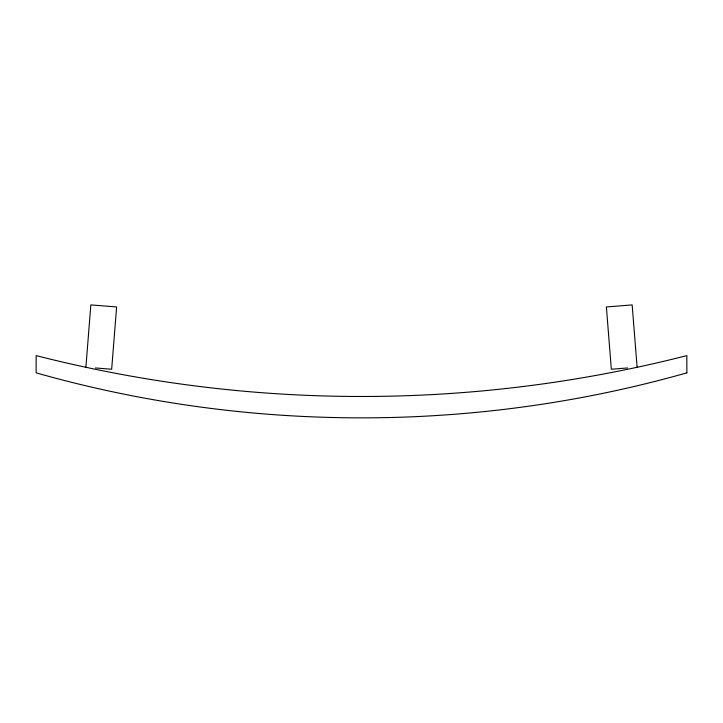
<?xml version="1.0" encoding="UTF-8"?>
<svg xmlns="http://www.w3.org/2000/svg" width="723" height="723" viewBox="0 0 723 723"><rect width="100%" height="100%" fill="white"/><g stroke="black" fill="none" stroke-linecap="round" stroke-linejoin="round"><path stroke-width="1.08" d="M85.892 367.194L90.845 304.907L116.62 306.959L111.667 369.245L95.445 367.953M627.555 367.953L611.333 369.245L606.38 306.959L632.155 304.907L637.108 367.194M686.85 372.851C475.409 432.86 247.591 432.86 36.15 372.851L36.15 355.608A1315.254 1315.254 0 0 0 686.85 355.608L686.85 372.851"/></g></svg>
